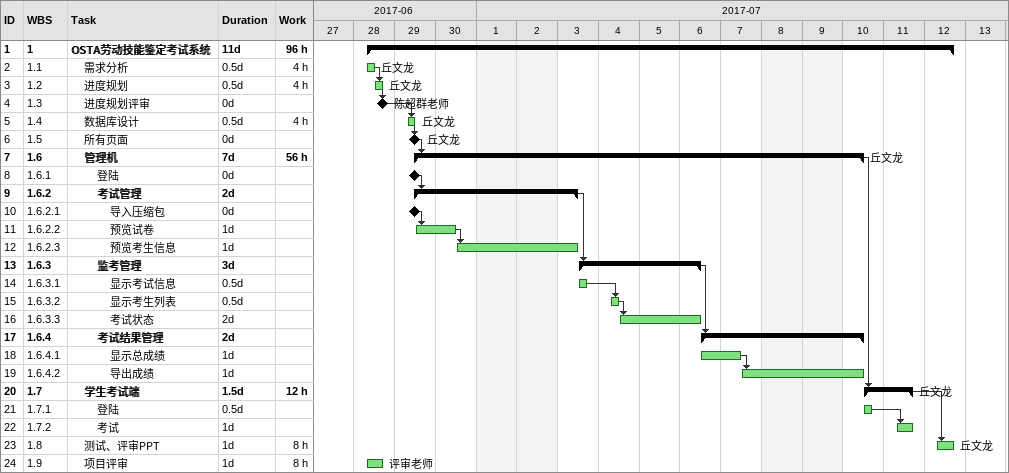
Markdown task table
| ID | WBS | Task | Duration | Start | Finish | Predecessors | Resources | Work (h) |
|---|---|---|---|---|---|---|---|---|
| 1 | 1 | **OSTA劳动技能鉴定考试系统** | 11d | 2017-06-28 | 2017-07-12 |  |  | 96 |
| 2 | 1.1 | 需求分析 | 0.5d | 2017-06-28 | 2017-06-28 |  | 丘文龙 | 4 |
| 3 | 1.2 | 进度规划 | 0.5d | 2017-06-28 | 2017-06-28 | 2 | 丘文龙 | 4 |
| 4 | 1.3 | 进度规划评审 | 0d | 2017-06-28 | 2017-06-28 | 3 | 陈超群老师 |  |
| 5 | 1.4 | 数据库设计 | 0.5d | 2017-06-29 | 2017-06-29 | 4 | 丘文龙 | 4 |
| 6 | 1.5 | 所有页面 | 0d | 2017-06-29 | 2017-06-29 | 5 | 丘文龙 |  |
| 7 | 1.6 | **管理机** | 7d | 2017-06-29 | 2017-07-10 | 6 | 丘文龙 | 56 |
| 8 | 1.6.1 | 登陆 | 0d | 2017-06-29 | 2017-06-29 |  |  |  |
| 9 | 1.6.2 | **考试管理** | 2d | 2017-06-29 | 2017-07-03 | 8 |  |  |
| 10 | 1.6.2.1 | 导入压缩包 | 0d | 2017-06-29 | 2017-06-29 |  |  |  |
| 11 | 1.6.2.2 | 预览试卷 | 1d | 2017-06-29 | 2017-06-30 | 10 |  |  |
| 12 | 1.6.2.3 | 预览考生信息 | 1d | 2017-06-30 | 2017-07-03 | 11 |  |  |
| 13 | 1.6.3 | **监考管理** | 3d | 2017-07-03 | 2017-07-06 | 9 |  |  |
| 14 | 1.6.3.1 | 显示考试信息 | 0.5d | 2017-07-03 | 2017-07-03 |  |  |  |
| 15 | 1.6.3.2 | 显示考生列表 | 0.5d | 2017-07-04 | 2017-07-04 | 14 |  |  |
| 16 | 1.6.3.3 | 考试状态 | 2d | 2017-07-04 | 2017-07-06 | 15 |  |  |
| 17 | 1.6.4 | **考试结果管理** | 2d | 2017-07-06 | 2017-07-10 | 13 |  |  |
| 18 | 1.6.4.1 | 显示总成绩 | 1d | 2017-07-06 | 2017-07-07 |  |  |  |
| 19 | 1.6.4.2 | 导出成绩 | 1d | 2017-07-07 | 2017-07-10 | 18 |  |  |
| 20 | 1.7 | **学生考试端** | 1.5d | 2017-07-10 | 2017-07-11 | 7 | 丘文龙 | 12 |
| 21 | 1.7.1 | 登陆 | 0.5d | 2017-07-10 | 2017-07-10 |  |  |  |
| 22 | 1.7.2 | 考试 | 1d | 2017-07-11 | 2017-07-11 | 21 |  |  |
| 23 | 1.8 | 测试、评审PPT | 1d | 2017-07-12 | 2017-07-12 | 20 | 丘文龙 | 8 |
| 24 | 1.9 | 项目评审 | 1d | 2017-06-28 | 2017-06-28 |  | 评审老师 | 8 |
